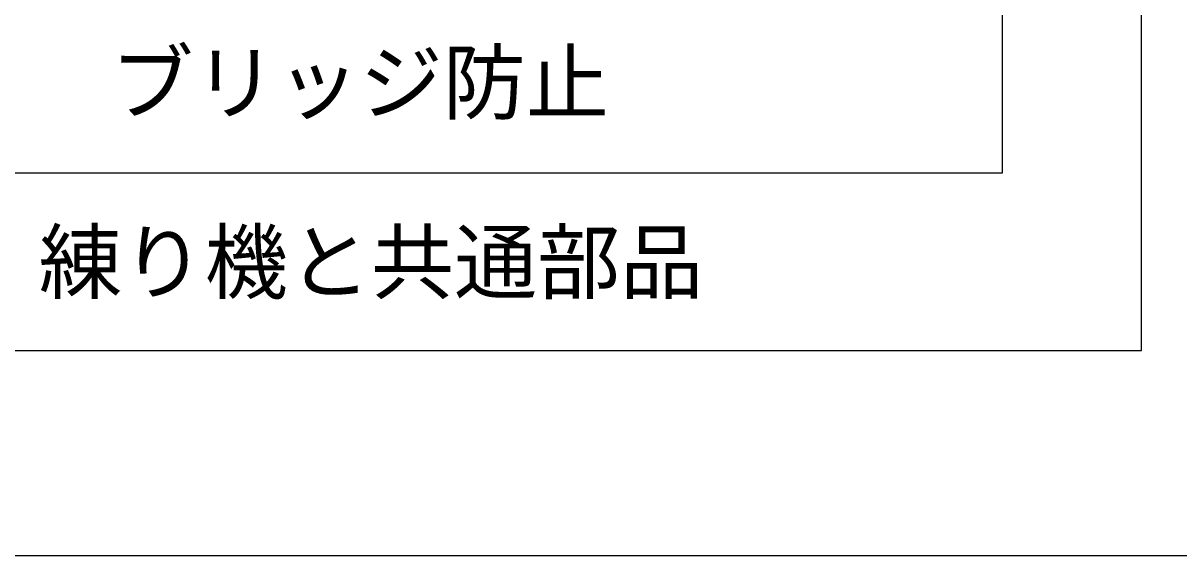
# Model space of a CAD drawing. Units: millimetres at full size. Extents: x -24503 to 24503, y -7436 to 7436.
# Drawn here: x -10899 to -9647, y -7436 to -6858 of the extents above; entities that cross this region are included whole.
import ezdxf
from ezdxf.enums import TextEntityAlignment as Align

# ---------------------------------------------------------------- set-up
doc = ezdxf.new("R2010")
doc.units = ezdxf.units.MM
doc.header["$LTSCALE"] = 4.8
doc.layers.add('0-2_08_DIM', color=3, linetype='Continuous', lineweight=9)
doc.layers.add('0-4_0', color=2, linetype='Continuous', lineweight=9)
doc.styles.add('ＭＳ ゴシック', font='')
doc.styles.get('ＭＳ ゴシック').set_extended_font_data('MS Gothic')

msp = doc.modelspace()

# ---------------------------------------------------------------- linework, layer by layer
at = {"layer": '0-4_0', "color": 3}
for points in [[(-15265.528, -187.343), (-7678.622, -187.343), (-7678.622, -7435.523), (-15265.528, -7435.523)], [(-11683.73, -7213.135), (-9687.211, -7213.135), (-9687.211, -5277.588), (-11683.73, -5277.588)], [(-11422.149, -7020.643), (-9837.837, -7020.643), (-9837.837, -6013.955), (-11422.149, -6013.955)]]:
    msp.add_lwpolyline(points, close=True, dxfattribs=at)

# ---------------------------------------------------------------- texts
at = {"layer": '0-2_08_DIM', "style": 'ＭＳ ゴシック'}
for s, p in [('ブリッジ防止', (-10804.451, -6975.424)), ('練り機と共通部品', (-10882.216, -7169.964))]:
    msp.add_text(s, height=65.98, dxfattribs=at).set_placement(p, align=Align.BOTTOM_LEFT)

doc.saveas('drawing.dxf')
